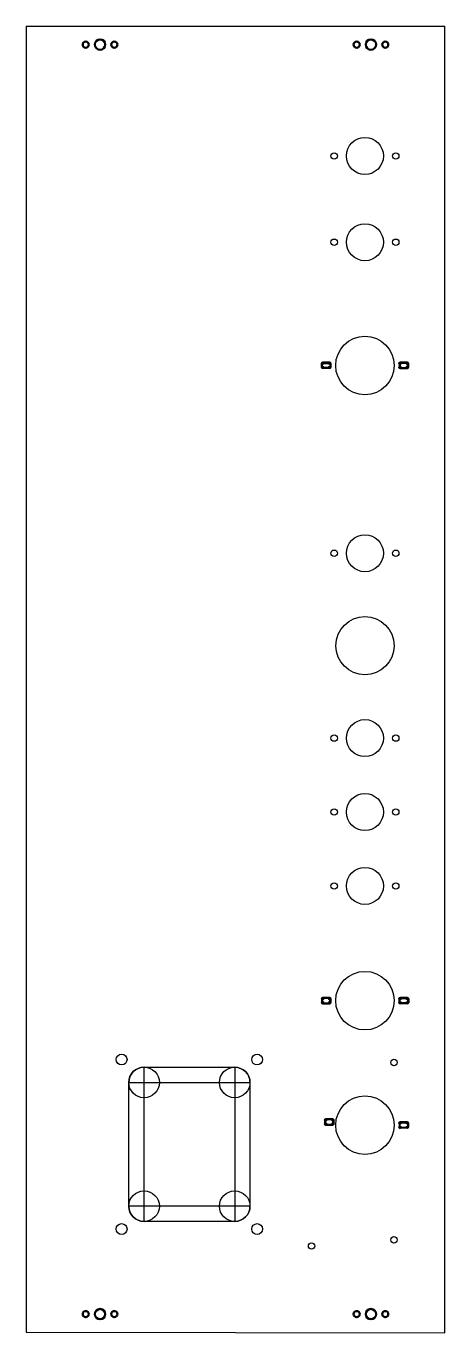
# Model space of a CAD drawing. Header units: inches. Extents: x -8.5 to 0, y 0 to 26.5.
import ezdxf

# ---------------------------------------------------------------- set-up
doc = ezdxf.new("R2010")
doc.units = ezdxf.units.IN
doc.header["$MEASUREMENT"] = 0

msp = doc.modelspace()

# ---------------------------------------------------------------- linework, layer by layer
for p, q in [((-8.5, 26.511), (-8.5, 0.011)), ((-8.5, 26.511), (0, 26.511)), ((0, 0), (0, 26.511)), ((-8.5, 25.761), (-8.5, 0.761)), ((0, 0.761), (0, 25.761)), ((-2.506, 19.669), (-2.506, 19.586)), ((-2.337, 19.692), (-2.483, 19.692)), ((-2.313, 19.669), (-2.313, 19.586)), ((-0.931, 19.669), (-0.931, 19.586)), ((-0.762, 19.692), (-0.908, 19.692)), ((-0.738, 19.669), (-0.738, 19.586)), ((-2.337, 19.562), (-2.483, 19.562)), ((-0.762, 19.562), (-0.908, 19.562)), ((-2.506, 6.781), (-2.506, 6.698)), ((-2.337, 6.805), (-2.483, 6.805)), ((-2.337, 6.675), (-2.483, 6.675)), ((-2.313, 6.781), (-2.313, 6.698)), ((-0.931, 6.781), (-0.931, 6.698)), ((-0.762, 6.805), (-0.908, 6.805)), ((-0.762, 6.675), (-0.908, 6.675)), ((-0.738, 6.781), (-0.738, 6.698)), ((-6.106, 5.391), (-4.266, 5.391)), ((-6.416, 2.571), (-6.416, 5.081)), ((-3.956, 5.081), (-3.956, 2.571)), ((-2.444, 4.319), (-2.444, 4.236)), ((-2.274, 4.342), (-2.42, 4.342)), ((-2.251, 4.319), (-2.251, 4.236)), ((-0.931, 4.257), (-0.931, 4.173)), ((-0.931, 4.257), (-0.931, 4.173)), ((-0.762, 4.28), (-0.908, 4.28)), ((-0.762, 4.28), (-0.908, 4.28)), ((-0.738, 4.257), (-0.738, 4.173)), ((-0.738, 4.257), (-0.738, 4.173)), ((-2.274, 4.212), (-2.42, 4.212)), ((-0.762, 4.15), (-0.908, 4.15)), ((-0.762, 4.15), (-0.908, 4.15)), ((-4.266, 2.261), (-6.106, 2.261)), ((-8.5, 0.011), (0, 0))]:
    msp.add_line(p, q)
for points in [[(-2.506, 19.586), (-2.506, 19.669), (-2.313, 19.669), (-2.313, 19.586)], [(-2.483, 19.692), (-2.337, 19.692), (-2.337, 19.562), (-2.483, 19.562)], [(-0.931, 19.669), (-0.931, 19.586), (-0.738, 19.586), (-0.738, 19.669)], [(-0.762, 19.562), (-0.762, 19.692), (-0.908, 19.692), (-0.908, 19.562)], [(-2.506, 6.781), (-2.506, 6.698), (-2.313, 6.698), (-2.313, 6.781)], [(-2.483, 6.805), (-2.483, 6.675), (-2.337, 6.675), (-2.337, 6.805)], [(-0.931, 6.781), (-0.735, 6.781), (-0.735, 6.698), (-0.931, 6.698)], [(-0.735, 6.781), (-0.735, 6.698), (-0.931, 6.698), (-0.931, 6.781)], [(-0.908, 6.805), (-0.762, 6.805), (-0.762, 6.675), (-0.908, 6.675)], [(-6.106, 5.391), (-4.266, 5.391), (-4.266, 2.261), (-6.106, 2.261)], [(-3.956, 2.571), (-6.416, 2.571), (-6.416, 5.081), (-3.956, 5.081)], [(-2.251, 4.319), (-2.444, 4.319), (-2.444, 4.236), (-2.251, 4.236)], [(-2.274, 4.212), (-2.274, 4.342), (-2.42, 4.342), (-2.42, 4.212)], [(-0.738, 4.257), (-0.931, 4.257), (-0.931, 4.173), (-0.738, 4.173)], [(-0.908, 4.28), (-0.762, 4.28), (-0.762, 4.15), (-0.908, 4.15)]]:
    msp.add_lwpolyline(points, close=True)
at = {"color": 7, "linetype": 'Continuous', "lineweight": 50}
for centre, radius in [((-7.289, 26.136), 0.0625), ((-7, 26.136), 0.105), ((-6.711, 26.136), 0.0625), ((-1.789, 26.136), 0.0625), ((-1.5, 26.136), 0.105), ((-1.211, 26.136), 0.0625), ((-7.289, 0.38), 0.0625), ((-7, 0.38), 0.105), ((-6.711, 0.38), 0.0625), ((-1.789, 0.38), 0.0625), ((-1.5, 0.38), 0.105), ((-1.211, 0.38), 0.0625)]:
    msp.add_circle(centre, radius, dxfattribs=at)
for centre, radius in [((-1.622, 23.877), 0.375), ((-2.247, 23.877), 0.065), ((-0.997, 23.877), 0.065), ((-1.622, 22.127), 0.375), ((-2.247, 22.127), 0.065), ((-0.997, 22.127), 0.065), ((-1.622, 19.627), 0.594), ((-2.483, 19.669), 0.0234), ((-2.337, 19.669), 0.0234), ((-0.908, 19.669), 0.0234), ((-0.762, 19.669), 0.0234), ((-2.483, 19.586), 0.0234), ((-2.337, 19.586), 0.0234), ((-0.908, 19.586), 0.0234), ((-0.762, 19.586), 0.0234), ((-1.622, 15.817), 0.375), ((-2.247, 15.817), 0.065), ((-0.997, 15.817), 0.065), ((-1.622, 13.942), 0.591), ((-1.622, 12.067), 0.375), ((-2.247, 12.067), 0.065), ((-0.997, 12.067), 0.065), ((-1.622, 10.567), 0.375), ((-2.247, 10.567), 0.065), ((-0.997, 10.567), 0.065), ((-1.622, 9.067), 0.375), ((-2.247, 9.067), 0.065), ((-0.997, 9.067), 0.065), ((-1.622, 6.74), 0.594), ((-2.483, 6.781), 0.0234), ((-2.483, 6.698), 0.0234), ((-2.337, 6.781), 0.0234), ((-2.337, 6.698), 0.0234), ((-0.908, 6.781), 0.0234), ((-0.908, 6.698), 0.0234), ((-0.762, 6.781), 0.0234), ((-0.762, 6.698), 0.0234), ((-6.561, 5.546), 0.11), ((-3.811, 5.546), 0.11), ((-6.106, 5.081), 0.31), ((-4.266, 5.081), 0.31), ((-1.033, 5.486), 0.065), ((-1.622, 4.215), 0.594), ((-2.42, 4.319), 0.0234), ((-2.42, 4.236), 0.0234), ((-2.274, 4.319), 0.0234), ((-2.274, 4.236), 0.0234), ((-0.908, 4.257), 0.0234), ((-0.762, 4.257), 0.0234), ((-0.908, 4.173), 0.0234), ((-0.762, 4.173), 0.0234), ((-6.106, 2.571), 0.31), ((-4.266, 2.571), 0.31), ((-6.561, 2.106), 0.11), ((-3.811, 2.106), 0.11), ((-1.033, 1.887), 0.065), ((-2.706, 1.762), 0.065)]:
    msp.add_circle(centre, radius)
for centre, radius, start, end in [((-2.483, 19.669), 0.0234, 90, 180), ((-2.337, 19.669), 0.0234, 0, 90), ((-0.908, 19.669), 0.0234, 90, 180), ((-0.762, 19.669), 0.0234, 0, 90), ((-2.483, 19.586), 0.0234, 180, 270), ((-2.337, 19.586), 0.0234, 270, 0), ((-0.908, 19.586), 0.0234, 180, 270), ((-0.762, 19.586), 0.0234, 270, 0), ((-2.483, 6.781), 0.0234, 90, 180), ((-2.483, 6.698), 0.0234, 180, 270), ((-2.337, 6.781), 0.0234, 0, 90), ((-2.337, 6.698), 0.0234, 270, 0), ((-0.908, 6.781), 0.0234, 90, 180), ((-0.908, 6.698), 0.0234, 180, 270), ((-0.762, 6.781), 0.0234, 0, 90), ((-0.762, 6.698), 0.0234, 270, 0), ((-6.106, 5.081), 0.31, 90, 180), ((-4.266, 5.081), 0.31, 0, 90), ((-2.42, 4.319), 0.0234, 90, 180), ((-2.274, 4.319), 0.0234, 0, 90), ((-0.908, 4.257), 0.0234, 90, 180), ((-0.908, 4.257), 0.0234, 90, 180), ((-0.762, 4.257), 0.0234, 0, 90), ((-0.762, 4.257), 0.0234, 0, 90), ((-2.42, 4.236), 0.0234, 180, 270), ((-2.274, 4.236), 0.0234, 270, 0), ((-0.908, 4.173), 0.0234, 180, 270), ((-0.908, 4.173), 0.0234, 180, 270), ((-0.762, 4.173), 0.0234, 270, 0), ((-0.762, 4.173), 0.0234, 270, 0), ((-6.106, 2.571), 0.31, 180, 270), ((-4.266, 2.571), 0.31, 270, 0)]:
    msp.add_arc(centre, radius, start, end)

doc.saveas('drawing.dxf')
